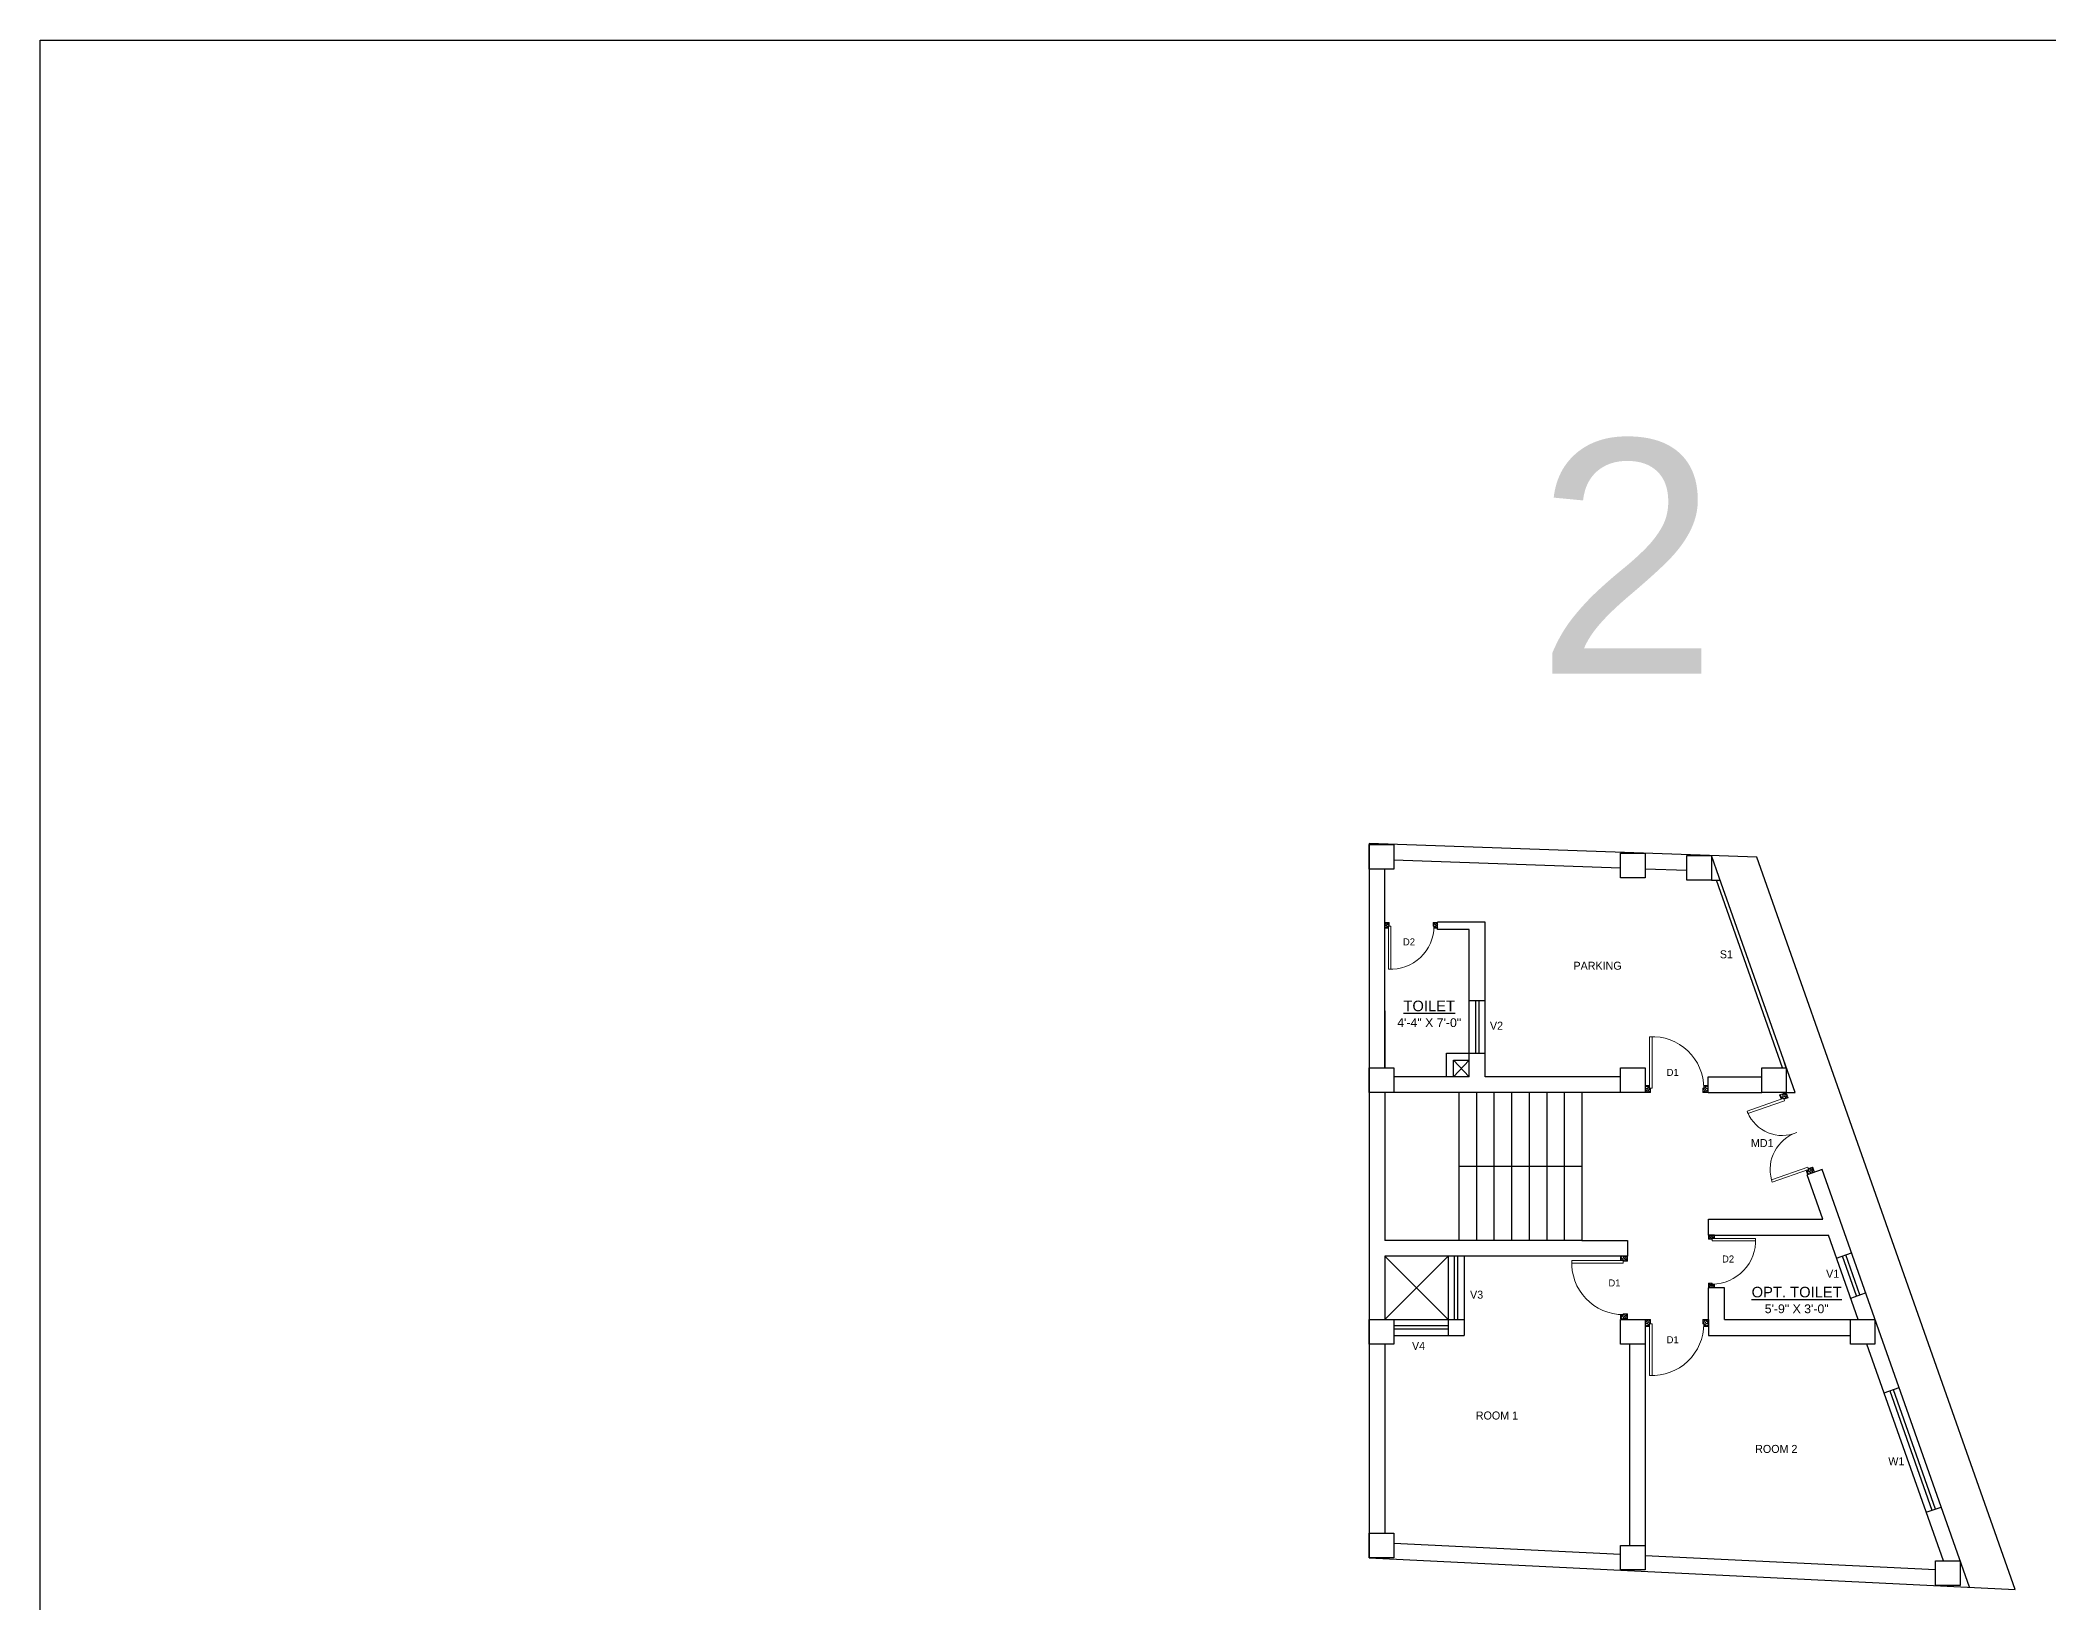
# Model space of a CAD drawing. Header units: inches. Extents: x -4105 to 12660, y -16184 to -3174.
# Drawn here: x 10736 to 11878, y -13544 to -12656 of the extents above; entities that cross this region are included whole.
import ezdxf

# ---------------------------------------------------------------- set-up
doc = ezdxf.new("R2010")
doc.units = ezdxf.units.IN
doc.header["$LTSCALE"] = 0.5
doc.header["$MEASUREMENT"] = 0
for name, color, linetype, lineweight in [('door', 202, 'Continuous', 5), ('Ele', 7, 'Continuous', 30), ('ns_WALL', 21, 'Continuous', 40), ('Toilet', 7, 'Continuous', 25), ('wall', 20, 'Continuous', 40)]:
    doc.layers.add(name, color=color, linetype=linetype, lineweight=lineweight)
doc.styles.add('arial', font='arial.ttf')
doc.styles.get("Standard").update_dxf_attribs({"font": 'arial.ttf'})

# ---------------------------------------------------------------- blocks, each defined once
blk = doc.blocks.new('A$C27B36B59')
at = {"layer": 'door'}
for p, q in [((0, 4), (0, 0)), ((2.5, 4), (0, 4)), ((0, 0), (3, 0)), ((2.5, 2.5), (2.5, 4)), ((3, 2.5), (2.5, 2.5)), ((3, 0), (3, 2.5))]:
    blk.add_line(p, q, dxfattribs=at)
for centre, radius, start, end in [((-1.4, -0.5), 4.75, 22.1411, 72.838), ((1.3, 2.1), 1.64, 45.138, 144.8948), ((2.2, 0.3), 2.49, 83.3149, 152.658), ((0.1, 0.4), 2.05, 349.4875, 93.6805), ((2, -0.5), 2.01, 58.7447, 166.495), ((-0.1, 0.3), 1.13, 343.542, 86.947), ((2.1, -0.4), 1.17, 38.2816, 160.1519)]:
    blk.add_arc(centre, radius, start, end, dxfattribs=at)
blk = doc.blocks.new('D2')
at = {"layer": 'door'}
for p, q in [((74474, 24047.6), (74474, 24018.1)), ((74474, 24047.6), (74475.5, 24047.6)), ((74475.5, 24047.6), (74475.5, 24018.1))]:
    blk.add_line(p, q, dxfattribs=at)
blk.add_arc((74474, 24047.6), 29.5, 180, 272.9146, dxfattribs=at)
at = {"layer": 'door', "xscale": -1, "rotation": 180}
blk.add_blockref('A$C27B36B59', (74442, 24050.1), dxfattribs=at)
at = {"layer": 'door', "rotation": 180}
blk.add_blockref('A$C27B36B59', (74478, 24050.1), dxfattribs=at)

msp = doc.modelspace()

# ---------------------------------------------------------------- linework, layer by layer
at = {"layer": 'door', "ltscale": 0.5}
for p, q in [((11725.3, -13255.6), (11726.1, -13257.9)), ((11727.6, -13257.5), (11706.9, -13264.8)), ((11707.3, -13266.2), (11706.9, -13264.8)), ((11728.1, -13258.9), (11707.3, -13266.2)), ((11727.6, -13257.5), (11728.1, -13258.9)), ((11727.8, -13258), (11730.2, -13257.2)), ((11741.4, -13296.6), (11720.6, -13303.9)), ((11741.8, -13298), (11721.1, -13305.3)), ((11741.2, -13300.9), (11740.4, -13298.6)), ((11741.8, -13298), (11741.4, -13296.6)), ((11741.8, -13297.4), (11744.1, -13296.6)), ((11745.1, -13299.5), (11744.1, -13296.6)), ((11720.6, -13303.9), (11721.1, -13305.3))]:
    msp.add_line(p, q, dxfattribs=at)
for centre, radius, start, end in [((11726.7, -13257.6), 21.1, 202.3148, 293.1551), ((11742, -13298), 22.1, 108.3541, 195.4336)]:
    msp.add_arc(centre, radius, start, end, dxfattribs=at)
at = {"layer": 'Toilet'}
for p, q in [((11712.4, -13120.5), (11491.9, -13112.7)), ((11491.9, -13112.7), (11491.9, -13518.7)), ((11691, -13132), (11686.6, -13119.6)), ((11500.9, -13240.3), (11500.9, -13127.2)), ((11634.9, -13126.7), (11505.9, -13122.2)), ((11672.6, -13128.1), (11648.9, -13127.2)), ((11859.1, -13536.8), (11712.4, -13120.5)), ((11686.6, -13133.6), (11691.5, -13133.6)), ((11727, -13240.3), (11689.4, -13133.6)), ((11734.1, -13254.3), (11691, -13132)), ((11557.9, -13157.5), (11530.9, -13157.5)), ((11530.9, -13161.5), (11530.9, -13157.5)), ((11548.9, -13161.5), (11530.9, -13161.5)), ((11548.9, -13245.3), (11548.9, -13161.5)), ((11557.9, -13245.3), (11557.9, -13157.5)), ((11500.9, -13207.8), (11500.9, -13240.3)), ((11548.9, -13201.9), (11557.9, -13201.9)), ((11552.4, -13201.9), (11552.4, -13231.9)), ((11554.4, -13201.9), (11554.4, -13231.9)), ((11535.9, -13245.3), (11535.9, -13231.9)), ((11535.9, -13231.9), (11548.9, -13231.9)), ((11548.9, -13231.9), (11557.9, -13231.9)), ((11548.9, -13245.3), (11505.9, -13245.3)), ((11539.9, -13245.3), (11539.9, -13235.9)), ((11539.9, -13235.9), (11548.9, -13235.9)), ((11539.9, -13235.9), (11548.9, -13245.3)), ((11539.9, -13245.3), (11548.9, -13235.9)), ((11634.9, -13245.3), (11557.9, -13245.3)), ((11684.7, -13245.3), (11715.1, -13245.3)), ((11684.7, -13254.3), (11684.7, -13245.3)), ((11729.1, -13240.3), (11728.1, -13237.3)), ((11500.9, -13254.3), (11500.9, -13338.3)), ((11634.9, -13254.3), (11500.9, -13254.3)), ((11542.9, -13254.3), (11542.9, -13296.3)), ((11552.9, -13254.3), (11552.9, -13296.3)), ((11562.9, -13254.3), (11562.9, -13296.3)), ((11572.9, -13254.3), (11572.9, -13296.3)), ((11582.9, -13254.3), (11582.9, -13296.3)), ((11592.9, -13254.3), (11592.9, -13296.3)), ((11602.9, -13254.3), (11602.9, -13296.3)), ((11612.9, -13254.3), (11612.9, -13296.3)), ((11684.7, -13254.3), (11715.1, -13254.3)), ((11729.1, -13254.3), (11734.1, -13254.3)), ((11612.9, -13296.3), (11542.9, -13296.3)), ((11542.9, -13296.3), (11542.9, -13338.3)), ((11552.9, -13296.3), (11552.9, -13338.3)), ((11562.9, -13296.3), (11562.9, -13338.3)), ((11572.9, -13296.3), (11572.9, -13338.3)), ((11582.9, -13296.3), (11582.9, -13338.3)), ((11592.9, -13296.3), (11592.9, -13338.3)), ((11602.9, -13296.3), (11602.9, -13338.3)), ((11612.9, -13296.3), (11612.9, -13338.3)), ((11749.5, -13298), (11741, -13301)), ((11749.9, -13326.3), (11741, -13301)), ((11833.2, -13535.5), (11749.5, -13298)), ((11684.9, -13335.3), (11684.9, -13326.3)), ((11684.9, -13326.3), (11749.9, -13326.3)), ((11684.9, -13335.3), (11753.1, -13335.3)), ((11770, -13383.3), (11753.1, -13335.3)), ((11612.9, -13338.3), (11500.9, -13338.3)), ((11500.9, -13347.3), (11500.9, -13383.3)), ((11638.9, -13347.3), (11500.9, -13347.3)), ((11500.9, -13383.3), (11536.9, -13347.3)), ((11536.9, -13383.3), (11500.9, -13347.3)), ((11536.9, -13347.3), (11536.9, -13392.3)), ((11540.4, -13383.3), (11540.4, -13347.3)), ((11542.4, -13383.3), (11542.4, -13347.3)), ((11545.9, -13347.3), (11545.9, -13392.3)), ((11612.9, -13338.3), (11638.9, -13338.3)), ((11638.9, -13338.3), (11638.9, -13347.3)), ((11757.7, -13348.4), (11766.2, -13345.4)), ((11769, -13369.9), (11761, -13347.3)), ((11770.9, -13369.2), (11762.9, -13346.6)), ((11684.9, -13383.3), (11684.9, -13365.3)), ((11693.9, -13365.3), (11684.9, -13365.3)), ((11693.9, -13383.3), (11693.9, -13365.3)), ((11765.7, -13371.1), (11774.2, -13368.1)), ((11505.9, -13383.3), (11545.9, -13383.3)), ((11536.9, -13386.8), (11505.9, -13386.8)), ((11536.9, -13388.8), (11505.9, -13388.8)), ((11505.9, -13392.3), (11545.9, -13392.3)), ((11684.9, -13383.3), (11684.9, -13392.3)), ((11684.9, -13392.3), (11765.5, -13392.3)), ((11693.9, -13383.3), (11770, -13383.3)), ((11500.9, -13397.3), (11500.9, -13504.7)), ((11639.9, -13397.3), (11639.9, -13511.7)), ((11648.9, -13397.3), (11648.9, -13517.6)), ((11818.4, -13520.5), (11774.9, -13397.3)), ((11784.7, -13424.9), (11793.2, -13422)), ((11788, -13423.8), (11811.9, -13491.7)), ((11789.9, -13423.1), (11813.8, -13491)), ((11808.6, -13492.9), (11817.1, -13489.9)), ((11491.9, -13518.7), (11859.1, -13536.8)), ((11505.9, -13510.4), (11634.9, -13516.7)), ((11648.9, -13517.4), (11813.9, -13525.5))]:
    msp.add_line(p, q, dxfattribs=at)
at = {"layer": 'Toilet', "color": 3}
msp.add_lwpolyline([(10736.5, -12656), (12660, -12656), (12660, -16184.4), (10736.5, -16184.4)], close=True, dxfattribs=at)
at = {"layer": 'Toilet'}
for points in [[(11491.9, -13113.2), (11505.9, -13113.2), (11505.9, -13127.2), (11491.9, -13127.2)], [(11634.9, -13118.2), (11648.9, -13118.2), (11648.9, -13132.2), (11634.9, -13132.2)], [(11672.6, -13119.6), (11686.6, -13119.6), (11686.6, -13133.6), (11672.6, -13133.6)], [(11491.9, -13240.3), (11505.9, -13240.3), (11505.9, -13254.3), (11491.9, -13254.3)], [(11634.9, -13240.3), (11648.9, -13240.3), (11648.9, -13254.3), (11634.9, -13254.3)], [(11715.1, -13240.3), (11729.1, -13240.3), (11729.1, -13254.3), (11715.1, -13254.3)], [(11491.9, -13383.3), (11505.9, -13383.3), (11505.9, -13397.3), (11491.9, -13397.3)], [(11634.9, -13383.3), (11648.9, -13383.3), (11648.9, -13397.3), (11634.9, -13397.3)], [(11765.5, -13383.3), (11779.5, -13383.3), (11779.5, -13397.3), (11765.5, -13397.3)], [(11491.9, -13504.7), (11505.9, -13504.7), (11505.9, -13518.7), (11491.9, -13518.7)], [(11634.9, -13511.7), (11648.9, -13511.7), (11648.9, -13525.7), (11634.9, -13525.7)], [(11813.9, -13520.5), (11827.9, -13520.5), (11827.9, -13534.5), (11813.9, -13534.5)]]:
    msp.add_lwpolyline(points, close=True, dxfattribs=at)

# ---------------------------------------------------------------- block references
at = {"layer": 'door', "yscale": 1.023696682466134, "zscale": 1.023696682464479}
for p, xscale, rotation in [((11729.1, -13254.3), -1.023696682466134, 109.4150373032658), ((11745.1, -13299.5), 1.023696682466134, 109.4150373032659)]:
    msp.add_blockref('A$C27B36B59', p, dxfattribs=dict(at, xscale=xscale, rotation=rotation))
at = {"layer": 'wall', "color": 2, "linetype": 'ByBlock'}
for p, xscale, yscale, zscale in [((73565.9, -33199.3), -0.8333333333285103, 0.8333333333285103, 0.8333333333267571), ((85662.1, -37283.3), -0.993758995122728, 0.993758995122728, 0.993758995122728)]:
    msp.add_blockref('D2', p, dxfattribs=dict(at, xscale=xscale, yscale=yscale, zscale=zscale))
for p, xscale, yscale, zscale, rotation in [((85662.1, 10645.7), 0.993758995122728, 0.993758995122728, 0.993758995122728, 180), ((31726.7, -75400.2), 0.8333333333285103, 0.8333333333285103, 0.8333333333267571, 90.00000000000001), ((-12261.1, -87360.4), -0.993758995122728, 0.993758995122728, 0.993758995122728, 270)]:
    msp.add_blockref('D2', p, dxfattribs=dict(at, xscale=xscale, yscale=yscale, zscale=zscale, rotation=rotation))

# ---------------------------------------------------------------- texts
at = {"layer": 'Ele', "color": 0, "ltscale": 2, "style": 'arial'}
for s, insert, char_height, attachment_point in [('{\\fCentury Gothic|b0|i0|c0|p34;D2}', (11514.6, -13166.6), 4, 2), ('{\\fCentury Gothic|b0|i0|c0|p34; S1}', (11694.2, -13173.4), 4.55, 2), ('{\\fCentury Gothic|b0|i0|c0|p34;PARKING}', (11621.8, -13179.9), 4.55, 2), ('{\\fCentury Gothic|b0|i0|c0|p34; V2}', (11563.5, -13214), 4.55, 2), ('{\\fCentury Gothic|b0|i0|c0|p34;D1}', (11664.5, -13244.8), 4, 8), ('{\\fCentury Gothic|b0|i0|c0|p34;MD1}', (11715.4, -13280.7), 4.55, 2), ('{\\fCentury Gothic|b0|i0|c0|p34;D2}', (11696, -13350.9), 4, 8), ('{\\fCentury Gothic|b0|i0|c0|p34; V1}', (11754.6, -13355), 4.55, 2), ('{\\fCentury Gothic|b0|i0|c0|p34; V3}', (11552.2, -13366.9), 4.55, 2), ('{\\fCentury Gothic|b0|i0|c0|p34;D1}', (11631.4, -13360.5), 4, 2), ('{\\fCentury Gothic|b0|i0|c0|p34;D1}', (11664.5, -13392.8), 4, 2), ('{\\fCentury Gothic|b0|i0|c0|p34; V4}', (11519.2, -13396), 4.55, 2), ('{\\fCentury Gothic|b0|i0|c0|p34;ROOM 1}', (11564.6, -13435.6), 4.55, 2), ('{\\fCentury Gothic|b0|i0|c0|p34;ROOM 2}', (11723.4, -13454.6), 4.55, 2), ('{\\fCentury Gothic|b0|i0|c0|p34; W1}', (11790.8, -13461.6), 4.55, 2)]:
    msp.add_mtext(s, dxfattribs=dict(at, insert=insert, char_height=char_height, attachment_point=attachment_point))
at = {"layer": 'Ele', "color": 0, "ltscale": 2, "char_height": 6}
for s, insert, attachment_point in [('{\\LTOILET\\fArial TUR|b0|i0|c162|p34;\\P\\fArial TUR|b0|i0|c0|p34;\\H0.8333x;\\l4\\fArial TUR|b0|i0|c162|p34;\'-4" X \\fArial TUR|b0|i0|c0|p34;7\\fArial TUR|b0|i0|c162|p34;\'-0"}', (11526.1, -13217.1), 8), ('{\\fArial TUR|b0|i0|c162|p34;\\LOPT. TOILET\\P\\fArial TUR|b0|i0|c0|p34;\\H0.8333x;\\l5\\fArial TUR|b0|i0|c162|p34;\'-\\fArial TUR|b0|i0|c0|p34;9\\fArial TUR|b0|i0|c162|p34;" X \\fArial TUR|b0|i0|c0|p34;3\\fArial TUR|b0|i0|c162|p34;\'-0"}', (11735, -13364.7), 2)]:
    msp.add_mtext(s, dxfattribs=dict(at, insert=insert, attachment_point=attachment_point))
at = {"layer": 'ns_WALL', "insert": (11586.8, -12883.2), "char_height": 133, "attachment_point": 1}
msp.add_mtext_dynamic_manual_height_columns('2', width=960.88, gutter_width=13.3, heights=[133.6], dxfattribs=at)

doc.saveas('drawing.dxf')
